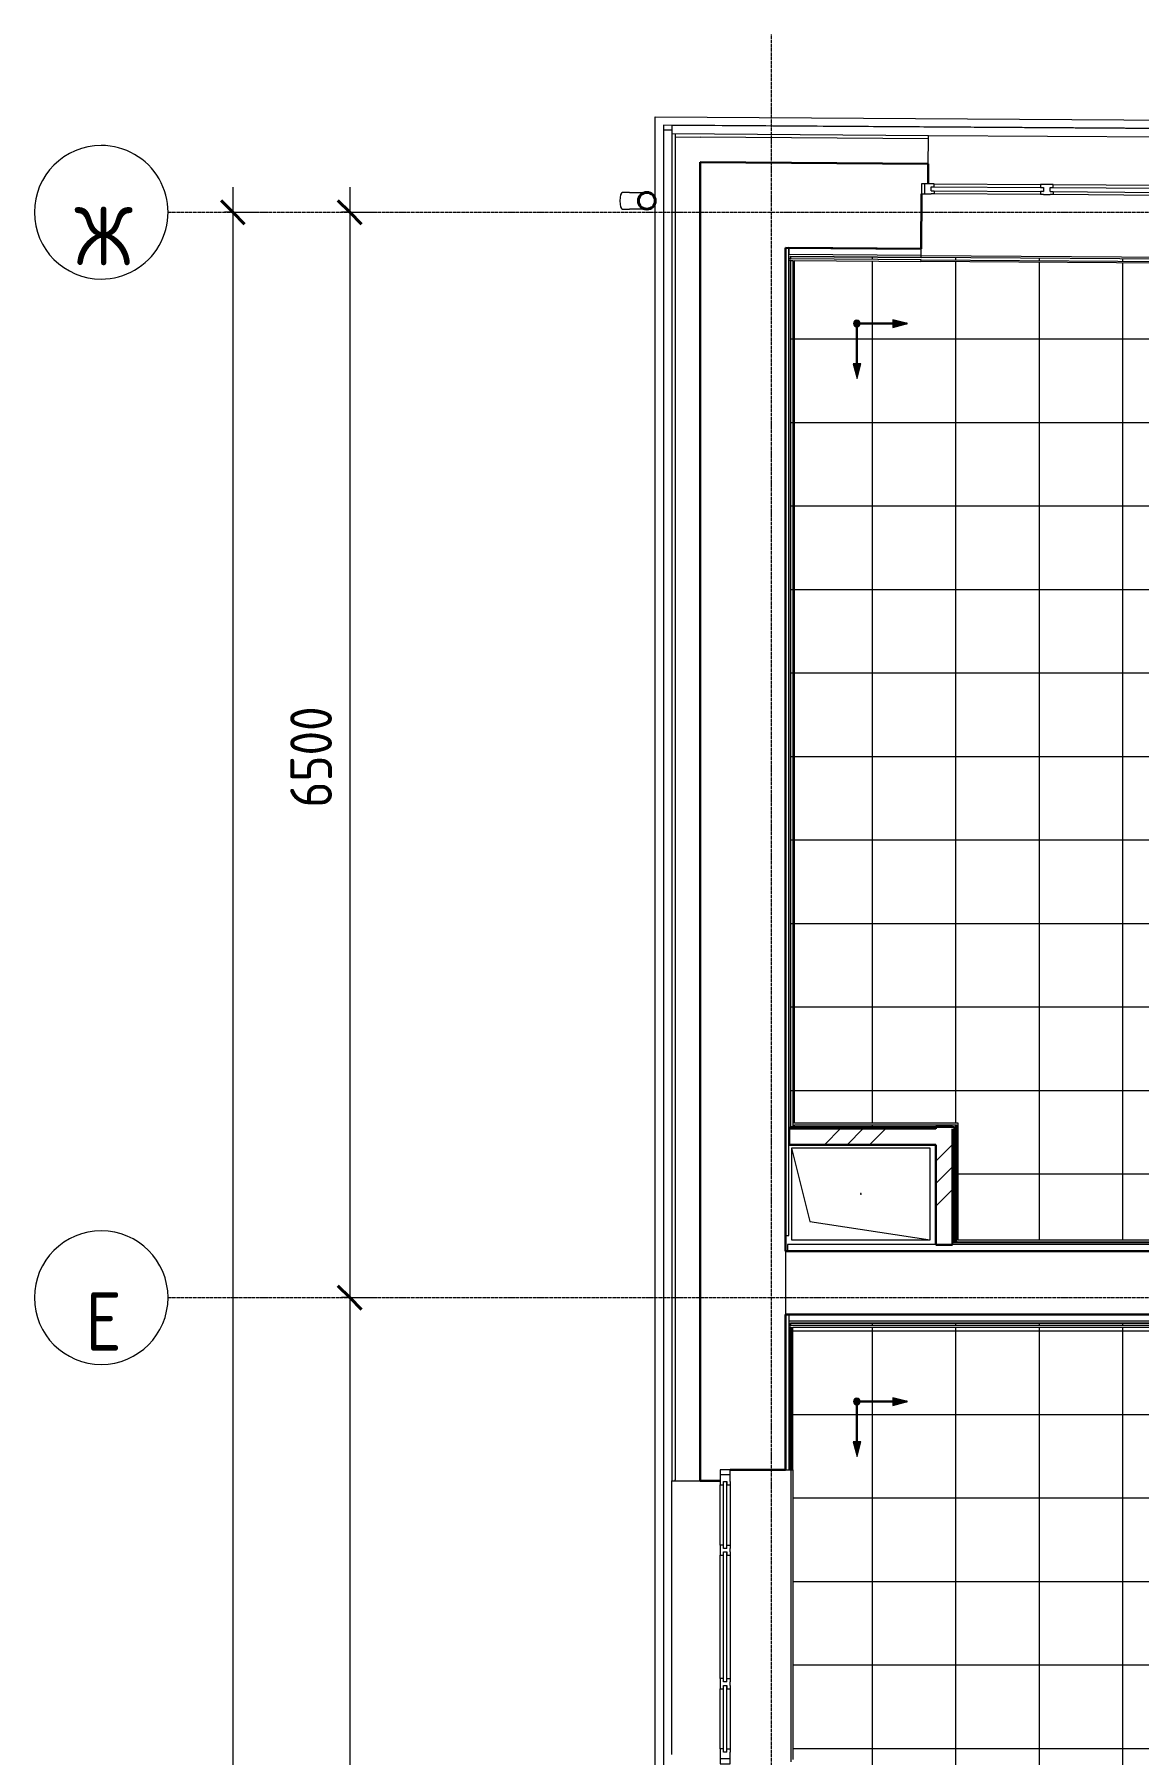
# Model space of a CAD drawing. Header units: millimetres. Extents: x -10915 to 60194, y -32941 to 46712.
# Drawn here: x -10915 to -4303, y 33808 to 44110 of the extents above; entities that cross this region are included whole.
import ezdxf

# ---------------------------------------------------------------- set-up
doc = ezdxf.new("R2010")
doc.units = ezdxf.units.MM
doc.linetypes.add('ADSK_Линия сетки', pattern=[25, 20, -2.5, 0, -2.5])
for name, color, linetype, lineweight in [('_ Окна', 7, 'Continuous', 9), ('Обобщенные модели', 7, 'Continuous', 18), ('Окна', 7, 'Continuous', 9), ('Оси', 7, 'Continuous', 9), ('Перекрытие штриховка', 7, 'Continuous', 18), ('Размеры', 7, 'Continuous', 9), ('Размеры-100', 7, 'Continuous', 9), ('Стены внутренние', 7, 'Continuous', 18), ('Стены наружные', 7, 'Continuous', 18), ('Стены несущие', 7, 'Continuous', 30), ('Стены отделка', 7, 'Continuous', 30), ('Стены штриховка', 7, 'Continuous', 9), ('Узлы', 7, 'Continuous', 18)]:
    doc.layers.add(name, color=color, linetype=linetype, lineweight=lineweight)
doc.layers.add('Линии', color=7, linetype='Continuous', lineweight=9, true_color=0x00a600)
doc.styles.add('GOST Common', font='GOST_Common.ttf', dxfattribs={"width": 0.9, "height": 350})
doc.styles.add('GOST Common_1', font='GOST_Common.ttf', dxfattribs={"width": 0.9, "height": 250})
doc.dimstyles.new('ADSK_Основной_2_5_мм', dxfattribs={"dimscale": 304.8, "dimtxt": 251.428749, "dimasz": 0.463911, "dimexe": 0.492126, "dimexo": 0.492126, "dimgap": 0.098425, "dimtad": 1, "dimrnd": 0.01, "dimdsep": 46, "dimtxsty": 'GOST Common_1', "dimblk1": 'OBLIQUE', "dimblk2": 'OBLIQUE', "dimsah": 1, "dimcen": 0.09, "dimdle": 0.492126, "dimazin": 2, "dimtfac": 1, "dimtdec": 4, "dimtix": 1, "dimtmove": 0, "dimatfit": 3, "dimfxl": 1, "dimtvp": 1, "dimtolj": 1, "dimtzin": 0, "dimlwd": 20, "dimlwe": 20, "dimarcsym": 2})
pattern_1 = [(45, (0, 0), (-381.661, 381.661), []), (45, (134.94, 0), (0, 763.322), []), (45, (-134.94, 0), (0, 763.322), [])]

# ---------------------------------------------------------------- blocks, each defined once
blk = doc.blocks.new('Водосток - Тип 1 _карниз больше 490мм_-5209103-План полов 2-го этажа')
at = {"layer": 'Обобщенные модели'}
for p, q in [((75, 306), (75, 264)), ((175, 264), (175, 306))]:
    blk.add_line(p, q, dxfattribs=at)
at = {"layer": 'Обобщенные модели', "flags": 128}
for points in [[(75, 173), (75, 174), (75, 177), (75, 180), (75, 183), (75, 186), (75, 190), (75, 193), (75, 197), (75, 201), (75, 205), (75, 210), (75, 214), (75, 219), (75, 224), (75, 229), (75, 234), (75, 239), (75, 245), (75, 250), (75, 256), (75, 261), (75, 264)], [(175, 264), (175, 258), (175, 252), (175, 247), (175, 242), (175, 236), (175, 231), (175, 226), (175, 221), (175, 216), (175, 212), (175, 207), (175, 203), (175, 199), (175, 195), (175, 191), (175, 188), (175, 184), (175, 181), (175, 178), (175, 175), (175, 173)]]:
    blk.add_lwpolyline(points, dxfattribs=at)
at = {"layer": 'Обобщенные модели'}
for start, end in [(90, 260.0131), (279.9869, 90)]:
    blk.add_arc((125, 160), 52, start, end, dxfattribs=at)
at = {"layer": 'Обобщенные модели', "lineweight": 40}
for start, end in [(90, 270), (270, 90)]:
    blk.add_arc((125, 160), 50, start, end, dxfattribs=at)
at = {"layer": 'Обобщенные модели'}
for start_param, end_param in [(4.712389, 6.283185), (3.141593, 4.712389)]:
    blk.add_ellipse((125, 306), major_axis=(-50, 0), ratio=0.309017, start_param=start_param, end_param=end_param, dxfattribs=at)
blk = doc.blocks.new('GM_Отверстие прямоугольное _в плите_ - Отверстие-6220773-План полов 2-го этажа')
at = {"layer": 'Обобщенные модели'}
for p, q in [((415, 275), (-415, 275)), ((-415, 275), (-415, -275)), ((-415, 275), (-305, -165)), ((415, 275), (-415, 275)), ((-415, 275), (-415, -275)), ((415, -275), (415, 275)), ((415, -275), (415, 275)), ((-305, -165), (415, -275)), ((-415, -275), (415, -275)), ((-415, -275), (415, -275))]:
    blk.add_line(p, q, dxfattribs=at)
for start, end in [(0, 180), (180, 360), (0, 105), (240, 0), (195, 210)]:
    blk.add_arc((0, 0), 2.5, start, end, dxfattribs=at)
blk = doc.blocks.new('окна_rehau_двупольное_2_фрамуги - 1460х2440 _нов_-4571368-План полов 2-го этажа')
at = {"layer": '_ Окна', "lineweight": 18}
for p, q in [((-674, 135), (-750, 135)), ((-750, 135), (-750, 75)), ((-692, 93), (-692, 117)), ((-692, 117), (-674, 117)), ((-674, 117), (-674, 135)), ((38, 135), (-38, 135)), ((-38, 135), (-38, 117)), ((-38, 117), (-20, 117)), ((-20, 117), (-20, 93)), ((20, 93), (20, 117)), ((20, 117), (38, 117)), ((38, 117), (38, 135)), ((674, 135), (674, 117)), ((750, 135), (674, 135)), ((674, 117), (692, 117)), ((692, 117), (692, 93)), ((750, 75), (750, 135)), ((-750, 75), (-692, 75)), ((-692, 93), (-674, 93)), ((-674, 75), (-692, 75)), ((-674, 93), (-674, 75)), ((-38, 93), (-38, 75)), ((-20, 93), (-38, 93)), ((-20, 75), (-38, 75)), ((-20, 75), (20, 75)), ((20, 93), (38, 93)), ((38, 75), (20, 75)), ((38, 93), (38, 75)), ((674, 93), (674, 75)), ((692, 93), (674, 93)), ((692, 75), (674, 75)), ((692, 75), (750, 75))]:
    blk.add_line(p, q, dxfattribs=at)
at = {"layer": '_ Окна'}
for p, q in [((-730, 75), (-730, 135)), ((-674, 117), (-38, 117)), ((38, 117), (674, 117)), ((730, 75), (730, 135)), ((-692, 93), (-20, 93)), ((20, 93), (692, 93))]:
    blk.add_line(p, q, dxfattribs=at)
at = {"layer": 'Окна'}
for p, q in [((-674, 135), (-38, 135)), ((38, 135), (674, 135)), ((-38, 75), (-674, 75)), ((674, 75), (38, 75))]:
    blk.add_line(p, q, dxfattribs=at)
blk = doc.blocks.new('окно трехпол с фрамугой - 1740 и 1760 -2300_h___нов_ ок1-V52-План полов 2-го этажа')
at = {"layer": '_ Окна', "lineweight": 18}
for p, q in [((-790, 135), (-880, 135)), ((-880, 135), (-880, 75)), ((-810, 95), (-810, 115)), ((-810, 115), (-790, 115)), ((-790, 115), (-790, 135)), ((-370, 135), (-430, 135)), ((-430, 135), (-430, 115)), ((-430, 115), (-410, 115)), ((-410, 115), (-410, 95)), ((-390, 95), (-390, 115)), ((-390, 115), (-370, 115)), ((-370, 115), (-370, 135)), ((430, 135), (370, 135)), ((370, 135), (370, 115)), ((370, 115), (390, 115)), ((390, 115), (390, 95)), ((410, 95), (410, 115)), ((410, 115), (430, 115)), ((430, 115), (430, 135)), ((790, 135), (790, 115)), ((880, 135), (790, 135)), ((790, 115), (810, 115)), ((810, 115), (810, 95)), ((880, 75), (880, 135)), ((-880, 75), (-810, 75)), ((-810, 95), (-790, 95)), ((-790, 75), (-810, 75)), ((-790, 95), (-790, 75)), ((-430, 95), (-430, 75)), ((-410, 95), (-430, 95)), ((-410, 75), (-430, 75)), ((-410, 75), (-390, 75)), ((-390, 95), (-370, 95)), ((-370, 75), (-390, 75)), ((-370, 95), (-370, 75)), ((370, 95), (370, 75)), ((390, 95), (370, 95)), ((390, 75), (370, 75)), ((390, 75), (410, 75)), ((410, 95), (430, 95)), ((430, 75), (410, 75)), ((430, 95), (430, 75)), ((790, 95), (790, 75)), ((810, 95), (790, 95)), ((810, 75), (790, 75)), ((810, 75), (880, 75))]:
    blk.add_line(p, q, dxfattribs=at)
at = {"layer": '_ Окна'}
for p, q in [((-850, 75), (-850, 135)), ((-790, 115), (-430, 115)), ((-370, 115), (370, 115)), ((430, 115), (790, 115)), ((850, 75), (850, 135)), ((-810, 95), (-410, 95)), ((-390, 95), (390, 95)), ((410, 95), (810, 95))]:
    blk.add_line(p, q, dxfattribs=at)
at = {"layer": 'Окна'}
for p, q in [((-790, 135), (-430, 135)), ((-370, 135), (370, 135)), ((430, 135), (790, 135)), ((-430, 75), (-790, 75)), ((370, 75), (-370, 75)), ((790, 75), (430, 75))]:
    blk.add_line(p, q, dxfattribs=at)
blk = doc.blocks.new('Ось сетки - Круг_Ø8 мм-8258-План полов 2-го этажа')
at = {"layer": 'Оси', "lineweight": 20}
for start, end in [(360, 180), (180, 360)]:
    blk.add_arc((0, 0), 4, start, end, dxfattribs=at)
blk = doc.blocks.new('DIMBLOCK13-План полов 2-го этажа')
at = {"layer": 'Размеры-100', "lineweight": 20, "transparency": 16777216}
for p, q in [((-9726, 43195), (-9726, -155)), ((-9726, 43045), (-9776, 43045)), ((-9726, 43045), (-9576, 43045)), ((-9726, -5), (-9776, -5)), ((-9726, -5), (-9576, -5))]:
    blk.add_line(p, q, dxfattribs=at)
at = {"layer": 'Размеры-100', "lineweight": 40, "transparency": 16777216}
for p, q in [((-9726, 43045), (-9797, 43116)), ((-9726, 43045), (-9656, 42974)), ((-9726, -5), (-9797, 66)), ((-9726, -5), (-9656, -76))]:
    blk.add_line(p, q, dxfattribs=at)
at = {"layer": 'Размеры-100', "color": 0, "lineweight": 20, "transparency": 16777216, "insert": (-10083, 21115), "char_height": 250, "width": 971.62, "attachment_point": 1, "rotation": 90, "line_spacing_factor": 1.022761, "style": 'GOST Common_1'}
blk.add_mtext('43050', dxfattribs=at)
blk = doc.blocks.new('_Oblique')
at = {"color": 0, "linetype": 'ByBlock', "lineweight": -2}
blk.add_line((-0.5, -0.5), (0.5, 0.5), dxfattribs=at)
blk = doc.blocks.new('DIMBLOCK14-План полов 2-го этажа')
at = {"layer": 'Размеры-100', "lineweight": 20, "transparency": 16777216}
for p, q in [((-9026, 43195), (-9026, 36545)), ((-9026, 43045), (-9076, 43045)), ((-9026, 43045), (-8876, 43045)), ((-9026, 36545), (-9076, 36545)), ((-9026, 36545), (-8876, 36545))]:
    blk.add_line(p, q, dxfattribs=at)
at = {"layer": 'Размеры-100', "lineweight": 40, "transparency": 16777216}
for p, q in [((-9026, 43045), (-9097, 43116)), ((-9026, 43045), (-8956, 42974)), ((-9026, 36545), (-9097, 36616)), ((-9026, 36545), (-8956, 36474))]:
    blk.add_line(p, q, dxfattribs=at)
at = {"layer": 'Размеры-100', "color": 0, "lineweight": 20, "transparency": 16777216, "insert": (-9383, 39480), "char_height": 250, "width": 756.84, "attachment_point": 1, "rotation": 90, "line_spacing_factor": 1.022761, "style": 'GOST Common_1'}
blk.add_mtext('6500', dxfattribs=at)
blk = doc.blocks.new('DIMBLOCK15-План полов 2-го этажа')
at = {"layer": 'Размеры-100', "lineweight": 40, "transparency": 16777216}
for p, q in [((-9026, 36545), (-9097, 36616)), ((-9026, 36545), (-8956, 36474)), ((-9026, 20245), (-9097, 20316)), ((-9026, 20245), (-8956, 20174))]:
    blk.add_line(p, q, dxfattribs=at)
at = {"layer": 'Размеры-100', "lineweight": 20, "transparency": 16777216}
for p, q in [((-9026, 36545), (-9076, 36545)), ((-9026, 36545), (-9026, 20245)), ((-9026, 36545), (-8876, 36545)), ((-9026, 20245), (-9076, 20245)), ((-9026, 20245), (-8876, 20245))]:
    blk.add_line(p, q, dxfattribs=at)
at = {"layer": 'Размеры-100', "color": 0, "lineweight": 20, "transparency": 16777216, "insert": (-9383, 28024), "char_height": 250, "width": 889.8, "attachment_point": 1, "rotation": 90, "line_spacing_factor": 1.022761, "style": 'GOST Common_1'}
blk.add_mtext('16300', dxfattribs=at)

msp = doc.modelspace()

# ---------------------------------------------------------------- hatches: boundary and pattern name
at = {"layer": 'Перекрытие штриховка', "lineweight": 9, "true_color": 0x787878}
h = msp.add_hatch(dxfattribs=at)
h.set_pattern_fill('FP_61', color=8, style=0, pattern_type=2)
h.set_pattern_definition([(0, (102.2, 39785.6), (0, 500), []), (90, (102.2, 39785.6), (-500, 3e-14), [])])
h.paths.add_polyline_path([(-5406.225, 36875.493), (-5408.225, 36875.493), (-5408.225, 36873.493)])
h.paths.add_polyline_path([(395.954, 36443.493), (396.939, 36443.493), (421.954, 36486.82), (430.615, 36481.82), (435.115, 36489.615), (515, 36443.493), (1485, 36443.493), (1564.885, 36489.615), (1569.385, 36481.82), (1578.608, 36485.846), (1604.046, 36443.493), (1607, 36443.493), (1612.706, 36446.787), (1615, 36443.493), (1630, 36443.493), (1630, 36452.493), (1615, 36452.493), (1615, 36504.493), (1605, 36504.493), (1605, 36513.493), (1700, 36513.493), (1700, 36875.493), (1850.894, 36875.493), (1850.894, 36878.493), (1700, 36879.493), (1700, 36888.493), (2450.894, 36888.493), (2450.894, 37288), (2649.498, 37288), (2622.653, 42559.445), (1873.634, 42559.445), (1873.634, 42625.628), (-2541.322, 42625.628), (-2541.322, 42565.802), (-4141.241, 42565.802), (-4141.241, 42740.996), (-6362.788, 42755.916), (-6362.788, 37589.756), (-5383.225, 37589.756), (-5383.225, 36888.493), (300, 36888.493), (300, 36878.493), (-5393.225, 36878.493), (-5393.225, 37579.756), (-6362.788, 37579.756), (-6362.743, 37566.756), (-5408.225, 37566.756), (-5407.587, 37564.756), (-5406.225, 37564.756), (-5406.225, 36875.493), (300, 36875.493), (300, 36513.493), (395, 36513.493), (395, 36504.493), (385, 36504.493), (385, 36452.493), (370, 36452.493), (370.826, 36443.493), (385.392, 36443.493), (387.294, 36446.787), (393, 36443.493)])
h.paths.add_polyline_path([(2645.588, 42582.445), (2647.527, 42584.445), (2645.577, 42584.445)])
h.paths.add_polyline_path([(2672.565, 37275), (2645.527, 42582.445), (1898.634, 42582.445), (1898.634, 42584.445), (1896.634, 42584.445), (1896.634, 42625.628), (1883.634, 42625.628), (1883.634, 42569.445), (2632.653, 42569.445), (2659.498, 37278), (2475.894, 37278), (2476.483, 37275), (2659.549, 37275)])
h.paths.add_polyline_path([(2674.575, 37273), (2672.565, 37275), (2672.626, 37273)])
h.paths.add_polyline_path([(-6385.788, 37566.756), (-6372.788, 37566.756), (-6372.788, 42755.983), (-6385.788, 42755.916), (-6385.788, 37579.756)])
h.paths.add_polyline_path([(-6387.788, 37564.756), (-6385.788, 37566.756), (-6387.788, 37566.756)])
h.paths.add_polyline_path([(-6385.788, 42779.071), (-6387.788, 42781.085), (-6387.788, 42779.085)])
h.paths.add_polyline_path([(-4066.241, 42575.802), (-2551.322, 42575.802), (-2551.322, 42740.319), (1883.634, 42710.534), (1883.634, 42637.628), (1896.634, 42637.628), (1896.634, 42723.446), (-2564.322, 42753.406), (-2564.322, 42590.802), (-2566.322, 42590.802), (-2566.322, 42588.802), (-4116.241, 42588.802), (-4116.241, 42590.802), (-4118.241, 42590.802), (-4118.241, 42763.842), (-6385.788, 42779.071), (-6385.788, 42766.071), (-4131.241, 42750.929), (-4131.241, 42575.802), (-4106.241, 42575.802)])
h.paths.add_polyline_path([(-2593.761, 42600.802), (-2769.827, 42601.07), (-4106.241, 42602.871), (-4106.241, 42600.802), (-2616.322, 42600.802)])
h.paths.add_polyline_path([(-1722.943, 42637.628), (1873.634, 42637.628), (1873.634, 42700.6), (-2541.322, 42730.251), (-2541.322, 42637.628), (-2398.77, 42637.628)])
h.paths.add_polyline_path([(1908.903, 42733.069), (1912.082, 42733.069), (1912.082, 42735.343), (1908.634, 42735.358), (1908.634, 42733.069)])
h.paths.add_polyline_path([(-2575.061, 42753.478), (-2575.061, 42755.478), (-2576.322, 42754.62), (-2576.322, 42753.487)])
h.paths.add_polyline_path([(-4106.067, 42771.956), (-4105.972, 42771.956), (-4106.241, 42771.956)])
h = msp.add_hatch(dxfattribs=at)
h.set_pattern_fill('FP_62', color=8, style=0, pattern_type=2)
h.set_pattern_definition([(270, (102.2, 35845), (500, 3e-14), []), (0, (102.2, 35845), (0, 500), [])])
h.paths.add_polyline_path([(-1004.598, 28505), (-1006.598, 28507), (-1006.598, 28505)])
h.paths.add_polyline_path([(-6385.788, 28507), (-6372.788, 28507), (-6372.788, 28520), (-6385.788, 28520), (-6385.788, 28509.6)])
h.paths.add_polyline_path([(-6387.788, 28505), (-6385.788, 28507), (-6387.788, 28507)])
h.paths.add_polyline_path([(-1029.675, 28507), (-1029.598, 28507), (-1029.631, 28520), (-6362.788, 28520), (-6362.788, 28507), (-4863.596, 28507)])
h.paths.add_polyline_path([(-1019.598, 28507), (-1006.598, 28507), (-1006.598, 31482.297), (-994.598, 31482.297), (-994.598, 31469.797), (-946.598, 31469.797), (-946.598, 31494.797), (-422.752, 31494.797), (-422.752, 31894.797), (-412.003, 31894.797), (-417.592, 33769.803), (-15.693, 33771.214), (-15.753, 33866.005), (-6.977, 33866.004), (-6.947, 33856.031), (45.053, 33856.031), (45.098, 33841.186), (54.098, 33841.213), (54.052, 33856.606), (50.752, 33858.498), (54.029, 33864.213), (54.017, 33868.153), (10.615, 33893.038), (15.589, 33901.713), (7.782, 33906.19), (53.664, 33986.213), (50.049, 34957.442), (4.406, 35035.955), (12.186, 35040.479), (7.16, 35049.124), (50.41, 35075.258), (50.049, 35078.814), (47.09, 35083.904), (50.379, 35085.815), (50.049, 35101.207), (41.333, 35101.181), (41.333, 35086.181), (-10.622, 35086.025), (-10.622, 35076.025), (-19.592, 35075.999), (-19.876, 35170.998), (-421.765, 35169.803), (-425.406, 36391.493), (-6385.788, 36391.493), (-6385.788, 36378.493), (-438.367, 36378.493), (-434.764, 35169.758), (-444.764, 35169.729), (-448.338, 36368.493), (-6372.788, 36368.493), (-6372.788, 33777.771), (-6186.576, 33777.771), (-6186.576, 31432.773), (-6362.788, 31432.773), (-6362.788, 28530), (-1029.598, 28530), (-1029.598, 31494.797), (-1019.598, 31494.797), (-1019.598, 28520)])
h.paths.add_polyline_path([(-6201.581, 31442.773), (-6196.576, 31442.773), (-6196.576, 33767.771), (-6382.788, 33767.771), (-6382.788, 36368.493), (-6385.788, 36368.493), (-6385.788, 33764.771), (-6201.576, 33764.771), (-6201.576, 33762.771), (-6199.576, 33762.771), (-6199.576, 31447.773), (-6201.576, 31447.773), (-6201.576, 31445.773)])
h.paths.add_polyline_path([(-6372.788, 28530), (-6372.788, 31442.773), (-6201.581, 31442.773), (-6201.576, 31445.773), (-6385.788, 31445.773), (-6385.788, 28530)])
h.paths.add_polyline_path([(-435.001, 31894.2), (-440.591, 33769.735), (-430.591, 33769.735), (-425.001, 31894.23)])
h.paths.add_polyline_path([(-412.875, 36213.425), (-392.993, 36213.484), (-393.681, 36403.493), (-413.442, 36403.493), (-412.875, 36213.484)])
h.paths.add_polyline_path([(-423.406, 36391.493), (-423.412, 36393.493), (-425.406, 36391.493), (-423.412, 36391.493)])
h.paths.add_polyline_path([(-6387.788, 36391.493), (-6385.788, 36391.493), (-6387.788, 36393.493)])
at = {"layer": 'Стены внутренние', "lineweight": 9}
h = msp.add_hatch(dxfattribs=at)
h.set_pattern_fill('FP_1', color=256, style=0, pattern_type=2)
h.set_pattern_definition(pattern_1)
h.paths.add_polyline_path([(-6396.225, 37460.756), (-5518.225, 37460.756), (-5518.225, 37554.756), (-6362.788, 37560.756), (-6364.794, 37554.756), (-6396.225, 37554.756)])
h.paths.add_polyline_path([(-6396.225, 37556.318), (-6391.788, 37560.756), (-6396.225, 37560.756)])
h = msp.add_hatch(dxfattribs=at)
h.set_pattern_fill('FP_1', color=256, style=0, pattern_type=2)
h.set_pattern_definition(pattern_1)
h.paths.add_polyline_path([(-5518.225, 36860.756), (-5485.833, 36860.756), (-5418.225, 36863.493), (-5418.225, 37566.756), (-5518.225, 37566.756), (-5518.225, 36863.493)])
at = {"layer": 'Узлы', "true_color": 0xff0000}
for points in [[(-5989.93, 42358.535), (-5984.753, 42359.217), (-5979.93, 42361.215), (-5975.787, 42364.393), (-5972.609, 42368.535), (-5970.611, 42373.359), (-5969.93, 42378.535), (-5970.611, 42383.712), (-5972.609, 42388.535), (-5975.787, 42392.677), (-5979.93, 42395.856), (-5984.753, 42397.854), (-5989.93, 42398.535), (-5995.106, 42397.854), (-5999.93, 42395.856), (-6004.072, 42392.677), (-6007.25, 42388.535), (-6009.248, 42383.712), (-6009.93, 42378.535), (-6009.248, 42373.359), (-6007.25, 42368.535), (-6004.072, 42364.393), (-5999.93, 42361.215), (-5995.106, 42359.217)], [(-5775.278, 42354.91), (-5687.108, 42378.535), (-5775.278, 42400.519)], [(-5988.69, 42048.321), (-5966.707, 42136.491), (-6012.315, 42136.491), (-5989.93, 42052.946)], [(-5989.93, 35902.53), (-5984.753, 35903.212), (-5979.93, 35905.21), (-5975.787, 35908.388), (-5972.609, 35912.53), (-5970.611, 35917.354), (-5969.93, 35922.53), (-5970.611, 35927.707), (-5972.609, 35932.53), (-5975.787, 35936.673), (-5979.93, 35939.851), (-5984.753, 35941.849), (-5989.93, 35942.53), (-5995.106, 35941.849), (-5999.93, 35939.851), (-6004.072, 35936.673), (-6007.25, 35932.53), (-6009.248, 35927.707), (-6009.93, 35922.53), (-6009.248, 35917.354), (-6007.25, 35912.53), (-6004.072, 35908.388), (-5999.93, 35905.21), (-5995.106, 35903.212)], [(-5775.278, 35898.905), (-5687.108, 35922.53), (-5775.278, 35944.514)], [(-5988.69, 35592.316), (-5966.707, 35680.486), (-6012.315, 35680.486), (-5989.93, 35596.941)]]:
    msp.add_hatch(color=1, dxfattribs=at).paths.add_polyline_path(points)

# ---------------------------------------------------------------- linework, layer by layer
at = {"layer": 'Линии', "color": 1, "lineweight": 30, "true_color": 0xff0000}
for p, q in [((-5989.93, 42378.535), (-5689.93, 42378.535)), ((-5989.93, 42378.535), (-5989.93, 42078.535)), ((-5989.93, 35922.53), (-5689.93, 35922.53)), ((-5989.93, 35922.53), (-5989.93, 35622.53))]:
    msp.add_line(p, q, dxfattribs=at)
at = {"layer": 'Линии', "color": 1, "lineweight": 18, "true_color": 0xff0000}
for p, q in [((-5687.108, 42378.535), (-5775.278, 42400.519)), ((-5775.278, 42400.519), (-5775.278, 42354.91)), ((-5775.278, 42354.91), (-5687.108, 42378.535)), ((-6012.315, 42136.491), (-5988.69, 42048.321)), ((-5966.707, 42136.491), (-6012.315, 42136.491)), ((-5988.69, 42048.321), (-5966.707, 42136.491)), ((-5687.108, 35922.53), (-5775.278, 35944.514)), ((-5775.278, 35944.514), (-5775.278, 35898.905)), ((-5775.278, 35898.905), (-5687.108, 35922.53)), ((-6012.315, 35680.486), (-5988.69, 35592.316)), ((-5966.707, 35680.486), (-6012.315, 35680.486)), ((-5988.69, 35592.316), (-5966.707, 35680.486))]:
    msp.add_line(p, q, dxfattribs=at)
for centre, start, end in [((-5989.93, 42378.535), 0, 180), ((-5989.93, 42378.535), 180, 0), ((-5989.93, 35922.53), 0, 180), ((-5989.93, 35922.53), 180, 0)]:
    msp.add_arc(centre, 20, start, end, dxfattribs=at)
at = {"layer": 'Оси', "linetype": 'ADSK_Линия сетки'}
for p, q in [((-6500.435, -5289.091), (-6500.435, 44110.064)), ((-10114.729, 43045), (56004.853, 43045)), ((-10114.729, 36545), (56004.853, 36545))]:
    msp.add_line(p, q, dxfattribs=at)
at = {"layer": 'Стены внутренние'}
for p, q in [((-5606.08, 42760.834), (-4131.241, 42750.929)), ((-4141.241, 42740.996), (-5606.148, 42750.835)), ((-6382.788, 33767.771), (-6382.788, 35512.771)), ((-6372.788, 35512.771), (-6372.788, 33777.771))]:
    msp.add_line(p, q, dxfattribs=at)
at = {"layer": 'Стены наружные'}
for p, q in [((-7197.788, 20393.329), (-7197.788, 43616.543)), ((-7197.788, 43616.543), (3372.583, 43545.552)), ((-7147.788, 43566.206), (-7147.788, 20393.329)), ((3372.583, 43495.551), (-7147.788, 43566.206)), ((-7097.788, 43535.87), (-7147.788, 43535.87)), ((-7097.788, 43565.871), (3372.583, 43495.552)), ((-7097.788, 43565.871), (-7097.788, 43515.869)), ((-5561.078, 43505.549), (-4136.11, 43495.979)), ((-4118.241, 42763.842), (-5605.993, 42773.834)), ((-5605.912, 42785.834), (-4106.241, 42775.762)), ((-7097.788, 33807.771), (-7097.788, 35447.771)), ((-6385.788, 35512.771), (-6385.788, 33764.771))]:
    msp.add_line(p, q, dxfattribs=at)
at = {"layer": 'Стены несущие'}
for p, q in [((-5562.22, 43335.553), (-6927.788, 43344.724)), ((-6927.788, 35447.771), (-6927.788, 43344.724)), ((-5563.026, 43215.555), (-5562.22, 43335.553)), ((-5605.644, 42825.833), (-5603.428, 43155.825)), ((-6417.788, 42831.287), (-5605.644, 42825.833)), ((-6417.788, 36823.493), (-6417.788, 42831.287)), ((-5605.644, 42825.833), (-6397.517, 42831.151)), ((-5518.225, 37560.756), (-6396.225, 37560.756)), ((-6396.225, 37560.756), (-6396.225, 37460.756)), ((-5518.225, 37566.756), (-5518.225, 37554.756)), ((-5418.225, 37566.756), (-5518.225, 37566.756)), ((-5418.225, 36860.756), (-5418.225, 37554.756)), ((-6396.225, 37460.756), (-5518.225, 37460.756)), ((-5518.225, 37460.756), (-5518.225, 36860.756)), ((-6417.788, 36823.493), (300, 36823.493)), ((-5518.225, 36860.756), (-5418.225, 36860.756)), ((-6417.788, 36443.493), (-393.681, 36443.493)), ((-6417.788, 35512.771), (-6417.788, 36443.493)), ((-6927.788, 35447.771), (-6807.788, 35447.771)), ((-6747.788, 35512.771), (-6417.788, 35512.771))]:
    msp.add_line(p, q, dxfattribs=at)
at = {"layer": 'Стены отделка', "lineweight": 9}
for p, q in [((-7097.788, 43515.869), (-5561.078, 43505.549)), ((-7097.788, 43515.869), (-7097.788, 35447.771)), ((-7077.788, 43495.735), (-6927.788, 43494.727)), ((-5562.22, 43335.553), (-5561.212, 43485.549)), ((-5561.212, 43485.549), (-5561.078, 43505.549)), ((-6397.788, 42831.287), (-6417.788, 42831.287)), ((-6397.788, 36917.407), (-6397.788, 42831.287)), ((-5605.912, 42785.834), (-6397.788, 42791.152)), ((-6397.517, 42831.151), (-6397.786, 42791.152)), ((-6385.788, 42766.071), (-6385.788, 42779.071)), ((-6385.788, 42779.071), (-5605.993, 42773.834)), ((-5606.08, 42760.834), (-6385.788, 42766.071)), ((-6385.788, 37566.756), (-6385.788, 42756.071)), ((-6385.788, 42756.071), (-6372.788, 42755.983)), ((-6372.788, 42755.983), (-6372.788, 37560.756)), ((-6362.788, 37589.756), (-6362.788, 42755.916)), ((-6362.788, 42755.916), (-5606.148, 42750.835)), ((-5606.148, 42750.835), (-5606.08, 42760.834)), ((-5605.993, 42773.834), (-5605.644, 42825.833)), ((-6397.788, 37554.756), (-5518.225, 37554.756)), ((-5518.225, 37566.756), (-6385.788, 37566.756)), ((-5383.225, 37589.756), (-6362.788, 37589.756)), ((-6362.788, 37560.756), (-6362.788, 37579.756)), ((-6362.788, 37579.756), (-5393.225, 37579.756)), ((-5408.225, 37566.756), (-5418.225, 37566.756)), ((-5406.225, 36875.493), (-5406.225, 37564.756)), ((-5393.225, 37579.756), (-5393.225, 36878.493)), ((-5383.225, 36888.493), (-5383.225, 37589.756)), ((-6417.788, 36917.407), (-6397.788, 36917.407)), ((300, 36888.493), (-5383.225, 36888.493)), ((-5418.225, 36863.493), (-6406.225, 36863.493)), ((-6406.225, 36863.493), (-6406.225, 36823.493)), ((300, 36875.493), (-5406.225, 36875.493)), ((-5393.225, 36878.493), (300, 36878.493)), ((-6397.788, 36443.461), (-6417.788, 36443.461)), ((-6397.788, 36443.493), (-6397.788, 36391.493)), ((-390, 36403.493), (-6397.788, 36403.493)), ((-6385.788, 36391.493), (-425.406, 36391.493)), ((-6385.788, 36378.493), (-6385.788, 36391.493)), ((-438.367, 36378.493), (-6385.788, 36378.493)), ((-6385.788, 35512.771), (-6385.788, 36368.493)), ((-6385.788, 36368.493), (-6382.788, 36368.493)), ((-6382.788, 36368.493), (-6382.788, 35512.771)), ((-6372.788, 36368.493), (-448.338, 36368.493)), ((-6372.788, 35512.771), (-6372.788, 36368.493)), ((-7097.788, 35447.771), (-6927.788, 35447.771)), ((-7077.788, 35447.771), (-7077.788, 35453.771)), ((-6417.788, 35512.771), (-6385.788, 35512.771)), ((-6382.788, 35512.771), (-6372.788, 35512.771))]:
    msp.add_line(p, q, dxfattribs=at)
at = {"layer": 'Стены штриховка'}
for p, q in [((-7077.788, 43515.735), (-7077.788, 35453.771)), ((-5561.212, 43485.549), (-6927.788, 43494.727)), ((-6385.788, 42766.071), (-6397.788, 42766.151)), ((-6385.788, 42756.071), (-6397.788, 42756.151)), ((-6387.788, 42766.084), (-6387.788, 42781.085)), ((-6387.788, 42781.085), (-5605.98, 42775.834)), ((-6387.788, 37564.756), (-6387.788, 42756.084)), ((-5518.225, 37564.756), (-6387.788, 37564.756)), ((-5418.225, 37564.756), (-5406.225, 37564.756)), ((-5408.225, 36873.493), (-5408.225, 37566.756)), ((-5406.225, 37566.756), (-5408.225, 37566.756)), ((-5406.225, 37564.756), (-5406.225, 37566.756)), ((-6417.788, 36823.493), (-6417.788, 36443.493)), ((300, 36863.493), (-5418.225, 36863.493)), ((300, 36873.493), (-5408.225, 36873.493)), ((-6397.788, 36391.493), (-6397.788, 35512.771)), ((-6397.788, 36391.493), (-6397.788, 36378.493)), ((-6385.788, 36378.493), (-6397.788, 36378.493)), ((-6385.788, 36368.493), (-6397.788, 36368.493)), ((-6387.788, 36393.493), (-423.412, 36393.493)), ((-6387.788, 36378.493), (-6387.788, 36393.493)), ((-6387.788, 35512.771), (-6387.788, 36368.493))]:
    msp.add_line(p, q, dxfattribs=at)

# ---------------------------------------------------------------- block references
at = {"layer": 'Обобщенные модели', "rotation": 90.00000000000007}
msp.add_blockref('Водосток - Тип 1 _карниз больше 490мм_-5209103-План полов 2-го этажа', (-7087.788, 42988.433), dxfattribs=at)
at = {"layer": 'Обобщенные модели'}
msp.add_blockref('GM_Отверстие прямоугольное _в плите_ - Отверстие-6220773-План полов 2-го этажа', (-5966.225, 37165.64), dxfattribs=at)
at = {"layer": 'Окна'}
for name, p, rotation in [('окна_rehau_двупольное_2_фрамуги - 1460х2440 _нов_-4571368-План полов 2-го этажа', (-4853.948, 43075.79), 359.6152078770644), ('окно трехпол с фрамугой - 1740 и 1760 -2300_h___нов_ ок1-V52-План полов 2-го этажа', (-6672.788, 34632.771), 90.0000000000002)]:
    msp.add_blockref(name, p, dxfattribs=dict(at, rotation=rotation))
at = {"layer": 'Оси', "lineweight": 20, "xscale": 99.99999999999993, "yscale": 99.99999999999993, "zscale": 99.99999999999993}
for p, rotation in [((-10514.729, 43045), 269.9999999999995), ((-10514.729, 36545), 269.9999999999994)]:
    msp.add_blockref('Ось сетки - Круг_Ø8 мм-8258-План полов 2-го этажа', p, dxfattribs=dict(at, rotation=rotation))

# ---------------------------------------------------------------- texts
at = {"layer": 'Оси', "char_height": 350, "attachment_point": 5, "line_spacing_factor": 1.022766, "style": 'GOST Common'}
for s, insert, width in [('\\pxqc,t0.25714,0.51429,0.77143,1.02857,1.28571,1.54286,1.8,2.05714,2.31429,2.57143,2.82857,3.08571,3.34286,3.6,3.85714,4.11429,4.37143,4.62857,4.88571,5.14286,5.4,5.65714,5.91429,6.17143,6.42857,6.68571,6.94286,7.2,7.45714,7.71429,7.97143,8.22857;{Ж}', (-10500.251, 42902.149), 327.6), ('\\pxqc,t0.25714,0.51429,0.77143,1.02857,1.28571,1.54286,1.8,2.05714,2.31429,2.57143,2.82857,3.08571,3.34286,3.6,3.85714,4.11429,4.37143,4.62857,4.88571,5.14286,5.4,5.65714,5.91429,6.17143,6.42857,6.68571,6.94286,7.2,7.45714,7.71429,7.97143,8.22857;{Е}', (-10500.251, 36402.149), 232.2)]:
    msp.add_mtext(s, dxfattribs=dict(at, insert=insert, width=width))

# ---------------------------------------------------------------- dimensions: what is measured, and where the dimension line sits
at = {"layer": 'Размеры', "lineweight": 20}
for base, p1, p2, override, picture, middle in [((-9726.351, -5), (-9626.367, 43045), (-9626.367, -5), {"dimpost": '<>', "dimfxl": 43050}, 'DIMBLOCK13-План полов 2-го этажа', (-9881.351, 21520)), ((-9026.351, 36545), (-8926.367, 43045), (-8926.367, 36545), {"dimpost": '<>', "dimfxl": 6500}, 'DIMBLOCK14-План полов 2-го этажа', (-9181.351, 39795)), ((-9026.351, 20245), (-8926.367, 36545), (-8926.367, 20245), {"dimpost": '<>', "dimfxl": 16300}, 'DIMBLOCK15-План полов 2-го этажа', (-9181.351, 28395))]:
    dim = msp.add_linear_dim(base=base, p1=p1, p2=p2, angle=90, dimstyle='ADSK_Основной_2_5_мм', override=override, dxfattribs=at)
    dim.commit()
    dim.dimension.update_dxf_attribs({"geometry": picture, "text_midpoint": middle})

doc.saveas('drawing.dxf')
